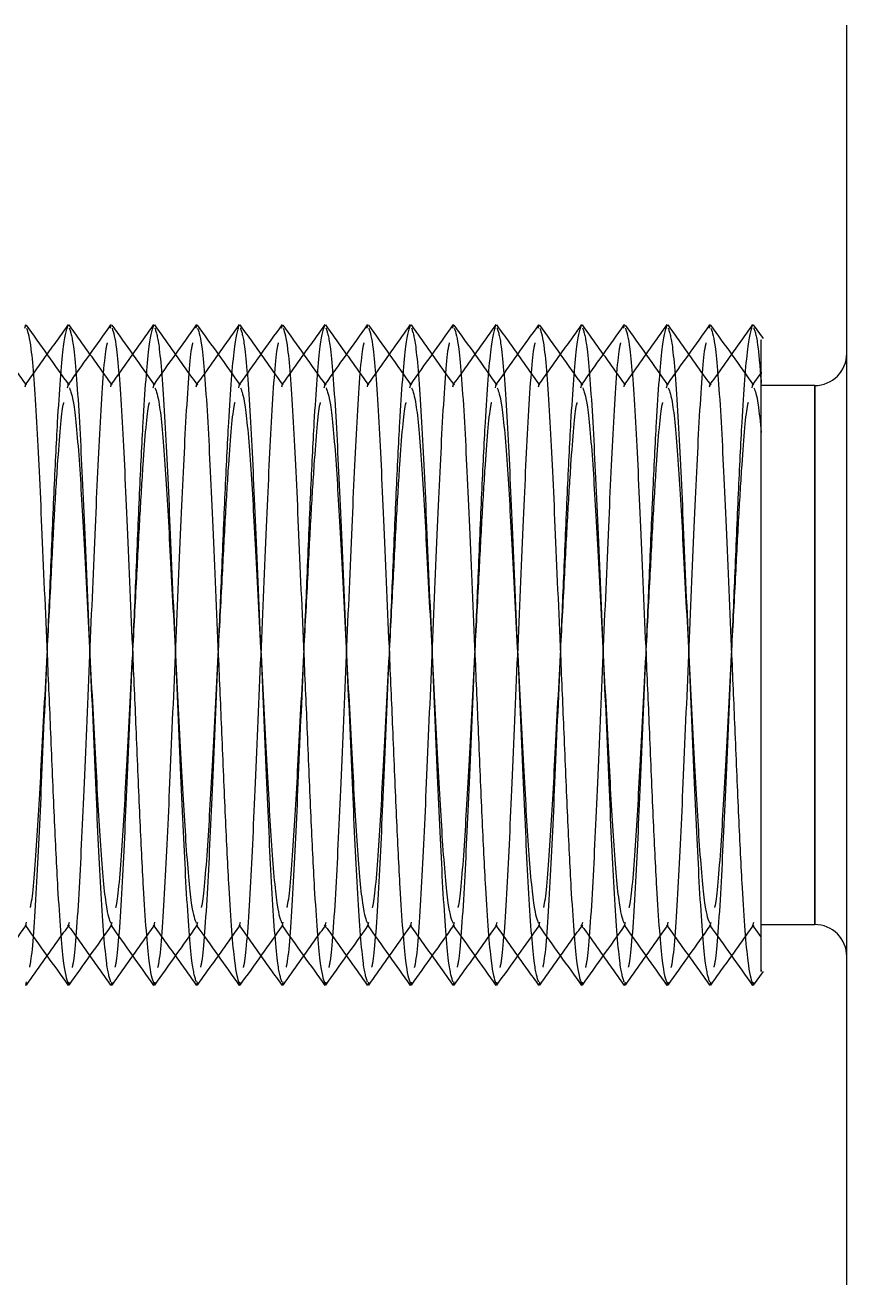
# Model space of a CAD drawing. Header units: metres. Extents: x 0 to 21025, y 0 to 14850.
# Drawn here: x 3004.07 to 3023.28, y 13672.41 to 13701.86 of the extents above; entities that cross this region are included whole.
import ezdxf

# ---------------------------------------------------------------- set-up
doc = ezdxf.new("R2010")
doc.units = ezdxf.units.M
doc.header["$LTSCALE"] = 25
doc.linetypes.add('HIDDEN2', pattern=[4.7625, 3.175, -1.5875])
doc.layers.add('SL4', color=4, linetype='Continuous')
doc.layers.add('ST1', color=7, linetype='HIDDEN2')

msp = doc.modelspace()

# ---------------------------------------------------------------- linework, layer by layer
at = {"layer": 'SL4'}
for p, q in [((3023.281, 13672.411), (3023.281, 13701.856)), ((3004.07, 13694.777), (3004.087, 13694.861)), ((3006.07, 13694.777), (3006.087, 13694.861)), ((3008.07, 13694.777), (3008.087, 13694.861)), ((3010.07, 13694.777), (3010.087, 13694.861)), ((3012.07, 13694.777), (3012.087, 13694.861)), ((3014.07, 13694.777), (3014.087, 13694.861)), ((3016.07, 13694.777), (3016.087, 13694.861)), ((3018.07, 13694.777), (3018.087, 13694.861)), ((3020.07, 13694.777), (3020.087, 13694.861)), ((3021.263, 13693.715), (3021.087, 13693.468)), ((3022.531, 13693.433), (3021.281, 13693.433)), ((3022.531, 13687.133), (3022.531, 13693.433)), ((3022.531, 13680.833), (3022.531, 13687.133)), ((3021.281, 13680.833), (3022.531, 13680.833)), ((3021.103, 13679.417), (3021.33, 13679.736)), ((3005.087, 13679.406), (3005.105, 13679.487)), ((3007.087, 13679.406), (3007.105, 13679.487)), ((3009.087, 13679.406), (3009.105, 13679.487)), ((3011.087, 13679.406), (3011.105, 13679.487)), ((3013.087, 13679.406), (3013.105, 13679.487)), ((3015.087, 13679.406), (3015.105, 13679.487)), ((3017.087, 13679.406), (3017.105, 13679.487)), ((3019.087, 13679.406), (3019.105, 13679.487)), ((3021.087, 13679.406), (3021.105, 13679.487))]:
    msp.add_line(p, q, dxfattribs=at)
for centre, start, end in [((3022.531, 13694.183), 270, 0), ((3022.531, 13680.083), 0, 90)]:
    msp.add_arc(centre, 0.75, start, end, dxfattribs=at)
for points, knots in [([(3005.107, 13693.44), (3004.94, 13693.675), (3004.606, 13694.144), (3004.272, 13694.613), (3004.105, 13694.847)], [0, 0, 0, 0, 0.49997, 1, 1, 1, 1]), ([(3006.071, 13694.849), (3005.904, 13694.614), (3005.576, 13694.154), (3005.248, 13693.694), (3005.087, 13693.468)], [0, 0, 0, 0, 0.510193, 1, 1, 1, 1]), ([(3007.107, 13693.44), (3006.94, 13693.675), (3006.606, 13694.144), (3006.272, 13694.613), (3006.105, 13694.847)], [0, 0, 0, 0, 0.49997, 1, 1, 1, 1]), ([(3008.071, 13694.849), (3007.904, 13694.614), (3007.576, 13694.154), (3007.248, 13693.694), (3007.087, 13693.468)], [0, 0, 0, 0, 0.5101931, 1, 1, 1, 1]), ([(3009.107, 13693.44), (3008.94, 13693.675), (3008.606, 13694.144), (3008.272, 13694.613), (3008.105, 13694.847)], [0, 0, 0, 0, 0.49997, 1, 1, 1, 1]), ([(3010.071, 13694.849), (3009.904, 13694.614), (3009.576, 13694.154), (3009.248, 13693.694), (3009.087, 13693.468)], [0, 0, 0, 0, 0.510193, 1, 1, 1, 1]), ([(3011.107, 13693.44), (3010.94, 13693.675), (3010.606, 13694.144), (3010.272, 13694.613), (3010.105, 13694.847)], [0, 0, 0, 0, 0.49997, 1, 1, 1, 1]), ([(3012.071, 13694.849), (3011.904, 13694.614), (3011.576, 13694.154), (3011.248, 13693.694), (3011.087, 13693.468)], [0, 0, 0, 0, 0.510193, 1, 1, 1, 1]), ([(3013.107, 13693.44), (3012.94, 13693.675), (3012.606, 13694.144), (3012.272, 13694.613), (3012.105, 13694.847)], [0, 0, 0, 0, 0.49997, 1, 1, 1, 1]), ([(3014.071, 13694.849), (3013.904, 13694.614), (3013.576, 13694.154), (3013.248, 13693.694), (3013.087, 13693.468)], [0, 0, 0, 0, 0.510193, 1, 1, 1, 1]), ([(3015.107, 13693.44), (3014.94, 13693.675), (3014.606, 13694.144), (3014.272, 13694.613), (3014.105, 13694.847)], [0, 0, 0, 0, 0.49997, 1, 1, 1, 1]), ([(3016.071, 13694.849), (3015.904, 13694.614), (3015.576, 13694.154), (3015.248, 13693.694), (3015.087, 13693.468)], [0, 0, 0, 0, 0.510193, 1, 1, 1, 1]), ([(3017.107, 13693.44), (3016.94, 13693.675), (3016.606, 13694.144), (3016.272, 13694.613), (3016.105, 13694.847)], [0, 0, 0, 0, 0.49997, 1, 1, 1, 1]), ([(3018.071, 13694.849), (3017.904, 13694.614), (3017.576, 13694.154), (3017.248, 13693.694), (3017.087, 13693.468)], [0, 0, 0, 0, 0.5101931, 1, 1, 1, 1]), ([(3019.107, 13693.44), (3018.94, 13693.675), (3018.606, 13694.144), (3018.272, 13694.613), (3018.105, 13694.847)], [0, 0, 0, 0, 0.49997, 1, 1, 1, 1]), ([(3020.071, 13694.849), (3019.904, 13694.614), (3019.576, 13694.154), (3019.248, 13693.694), (3019.087, 13693.468)], [0, 0, 0, 0, 0.510193, 1, 1, 1, 1]), ([(3021.107, 13693.44), (3020.94, 13693.675), (3020.606, 13694.144), (3020.272, 13694.613), (3020.105, 13694.847)], [0, 0, 0, 0, 0.49997, 1, 1, 1, 1]), ([(3004.106, 13694.772), (3004.14, 13694.67), (3004.215, 13694.444), (3004.344, 13692.722), (3004.457, 13690.173), (3004.57, 13687.535), (3004.671, 13685.209), (3004.75, 13683.314), (3004.844, 13681.374), (3004.963, 13679.792), (3005.04, 13679.565), (3005.076, 13679.458)], [0, 0, 0, 0, 0.108328, 0.239496, 0.365485, 0.495517, 0.57381, 0.663359, 0.752437, 0.883605, 1, 1, 1, 1]), ([(3006.106, 13694.772), (3006.14, 13694.67), (3006.215, 13694.444), (3006.344, 13692.722), (3006.457, 13690.173), (3006.57, 13687.535), (3006.671, 13685.209), (3006.75, 13683.314), (3006.844, 13681.374), (3006.963, 13679.792), (3007.04, 13679.565), (3007.076, 13679.458)], [0, 0, 0, 0, 0.108328, 0.239496, 0.365485, 0.495517, 0.57381, 0.663359, 0.752437, 0.883605, 1, 1, 1, 1]), ([(3008.106, 13694.772), (3008.14, 13694.67), (3008.215, 13694.444), (3008.344, 13692.722), (3008.457, 13690.173), (3008.57, 13687.535), (3008.671, 13685.209), (3008.75, 13683.314), (3008.844, 13681.374), (3008.963, 13679.792), (3009.04, 13679.565), (3009.076, 13679.458)], [0, 0, 0, 0, 0.108328, 0.239496, 0.365485, 0.495517, 0.57381, 0.663359, 0.752437, 0.883605, 1, 1, 1, 1]), ([(3010.106, 13694.772), (3010.14, 13694.67), (3010.215, 13694.444), (3010.344, 13692.722), (3010.457, 13690.173), (3010.57, 13687.535), (3010.671, 13685.209), (3010.75, 13683.314), (3010.844, 13681.374), (3010.963, 13679.792), (3011.04, 13679.565), (3011.076, 13679.458)], [0, 0, 0, 0, 0.1083278, 0.2394956, 0.3654849, 0.4955173, 0.5738097, 0.663359, 0.7524373, 0.8836052, 1, 1, 1, 1]), ([(3012.106, 13694.772), (3012.14, 13694.67), (3012.215, 13694.444), (3012.344, 13692.722), (3012.457, 13690.173), (3012.57, 13687.535), (3012.671, 13685.209), (3012.75, 13683.314), (3012.844, 13681.374), (3012.963, 13679.792), (3013.04, 13679.565), (3013.076, 13679.458)], [0, 0, 0, 0, 0.108328, 0.239496, 0.365485, 0.495517, 0.57381, 0.663359, 0.752437, 0.883605, 1, 1, 1, 1]), ([(3014.106, 13694.772), (3014.14, 13694.67), (3014.215, 13694.444), (3014.344, 13692.722), (3014.457, 13690.173), (3014.57, 13687.535), (3014.671, 13685.209), (3014.75, 13683.314), (3014.844, 13681.374), (3014.963, 13679.792), (3015.04, 13679.565), (3015.076, 13679.458)], [0, 0, 0, 0, 0.108328, 0.239496, 0.365485, 0.495517, 0.57381, 0.663359, 0.752437, 0.883605, 1, 1, 1, 1]), ([(3016.106, 13694.772), (3016.14, 13694.67), (3016.215, 13694.444), (3016.344, 13692.722), (3016.457, 13690.173), (3016.57, 13687.535), (3016.671, 13685.209), (3016.75, 13683.314), (3016.844, 13681.374), (3016.963, 13679.792), (3017.04, 13679.565), (3017.076, 13679.458)], [0, 0, 0, 0, 0.108328, 0.239496, 0.365485, 0.495517, 0.57381, 0.663359, 0.752437, 0.883605, 1, 1, 1, 1]), ([(3018.106, 13694.772), (3018.14, 13694.67), (3018.215, 13694.444), (3018.344, 13692.722), (3018.457, 13690.173), (3018.57, 13687.535), (3018.671, 13685.209), (3018.75, 13683.314), (3018.844, 13681.374), (3018.963, 13679.792), (3019.04, 13679.565), (3019.076, 13679.458)], [0, 0, 0, 0, 0.1083278, 0.2394956, 0.3654849, 0.4955173, 0.5738097, 0.663359, 0.7524373, 0.8836052, 1, 1, 1, 1]), ([(3020.106, 13694.772), (3020.14, 13694.67), (3020.215, 13694.444), (3020.344, 13692.722), (3020.457, 13690.173), (3020.57, 13687.535), (3020.671, 13685.209), (3020.75, 13683.314), (3020.844, 13681.374), (3020.963, 13679.792), (3021.04, 13679.565), (3021.076, 13679.458)], [0, 0, 0, 0, 0.1083278, 0.2394956, 0.3654849, 0.4955173, 0.5738097, 0.663359, 0.7524373, 0.8836052, 1, 1, 1, 1]), ([(3021.281, 13692.331), (3021.281, 13692.681), (3021.281, 13693.418), (3021.281, 13693.823), (3021.281, 13693.715), (3021.281, 13693.702)], [0, 0, 0, 0, 0.445082, 0.936491, 1, 1, 1, 1]), ([(3005.108, 13693.375), (3005.141, 13693.293), (3005.215, 13693.108), (3005.344, 13691.705), (3005.457, 13689.619), (3005.587, 13687.133), (3005.718, 13684.649), (3005.831, 13682.559), (3005.962, 13681.135), (3006.039, 13680.949), (3006.075, 13680.862)], [0, 0, 0, 0, 0.1069717, 0.2387806, 0.3653767, 0.4960425, 0.6267083, 0.7533044, 0.8851133, 1, 1, 1, 1]), ([(3007.108, 13693.375), (3007.141, 13693.293), (3007.215, 13693.108), (3007.344, 13691.705), (3007.457, 13689.619), (3007.587, 13687.133), (3007.718, 13684.649), (3007.831, 13682.559), (3007.962, 13681.135), (3008.039, 13680.949), (3008.075, 13680.862)], [0, 0, 0, 0, 0.106972, 0.238781, 0.365377, 0.496042, 0.626708, 0.753304, 0.885113, 1, 1, 1, 1]), ([(3009.108, 13693.375), (3009.141, 13693.293), (3009.215, 13693.108), (3009.344, 13691.705), (3009.457, 13689.619), (3009.587, 13687.133), (3009.718, 13684.649), (3009.831, 13682.559), (3009.962, 13681.135), (3010.039, 13680.949), (3010.075, 13680.862)], [0, 0, 0, 0, 0.106972, 0.238781, 0.365377, 0.496042, 0.626708, 0.753304, 0.885113, 1, 1, 1, 1]), ([(3011.108, 13693.375), (3011.141, 13693.293), (3011.215, 13693.108), (3011.344, 13691.705), (3011.457, 13689.619), (3011.587, 13687.133), (3011.718, 13684.649), (3011.831, 13682.559), (3011.962, 13681.135), (3012.039, 13680.949), (3012.075, 13680.862)], [0, 0, 0, 0, 0.1069717, 0.2387806, 0.3653767, 0.4960425, 0.6267083, 0.7533044, 0.8851133, 1, 1, 1, 1]), ([(3013.108, 13693.375), (3013.141, 13693.293), (3013.215, 13693.108), (3013.344, 13691.705), (3013.457, 13689.619), (3013.587, 13687.133), (3013.718, 13684.649), (3013.831, 13682.559), (3013.962, 13681.135), (3014.039, 13680.949), (3014.075, 13680.862)], [0, 0, 0, 0, 0.1069717, 0.2387806, 0.3653767, 0.4960425, 0.6267083, 0.7533044, 0.8851133, 1, 1, 1, 1]), ([(3015.108, 13693.375), (3015.141, 13693.293), (3015.215, 13693.108), (3015.344, 13691.705), (3015.457, 13689.619), (3015.587, 13687.133), (3015.718, 13684.649), (3015.831, 13682.559), (3015.962, 13681.135), (3016.039, 13680.949), (3016.075, 13680.862)], [0, 0, 0, 0, 0.106972, 0.238781, 0.365377, 0.496042, 0.626708, 0.753304, 0.885113, 1, 1, 1, 1]), ([(3017.108, 13693.375), (3017.141, 13693.293), (3017.215, 13693.108), (3017.344, 13691.705), (3017.457, 13689.619), (3017.587, 13687.133), (3017.718, 13684.649), (3017.831, 13682.559), (3017.962, 13681.135), (3018.039, 13680.949), (3018.075, 13680.862)], [0, 0, 0, 0, 0.106972, 0.238781, 0.365377, 0.496042, 0.626708, 0.753304, 0.885113, 1, 1, 1, 1]), ([(3019.108, 13693.375), (3019.141, 13693.293), (3019.215, 13693.108), (3019.344, 13691.705), (3019.457, 13689.619), (3019.587, 13687.133), (3019.718, 13684.649), (3019.831, 13682.559), (3019.962, 13681.135), (3020.039, 13680.949), (3020.075, 13680.862)], [0, 0, 0, 0, 0.1069717, 0.2387806, 0.3653767, 0.4960425, 0.6267083, 0.7533044, 0.8851133, 1, 1, 1, 1]), ([(3021.108, 13693.375), (3021.141, 13693.302), (3021.197, 13693.178), (3021.257, 13692.573), (3021.281, 13692.331)], [0, 0, 0, 0, 0.599791, 1, 1, 1, 1]), ([(3021.281, 13679.771), (3021.281, 13679.744), (3021.281, 13679.648), (3021.281, 13680.399), (3021.281, 13681.894), (3021.281, 13683.964), (3021.281, 13686.312), (3021.281, 13688.646), (3021.281, 13690.707), (3021.281, 13691.842), (3021.281, 13692.281), (3021.281, 13692.331)], [0, 0, 0, 0, 0.055599, 0.198404, 0.334138, 0.469787, 0.604191, 0.731101, 0.857904, 0.983875, 1, 1, 1, 1]), ([(3003.103, 13679.417), (3003.27, 13679.652), (3003.599, 13680.113), (3003.927, 13680.573), (3004.088, 13680.799)], [0, 0, 0, 0, 0.509687, 1, 1, 1, 1]), ([(3004.075, 13680.818), (3004.242, 13680.583), (3004.576, 13680.114), (3004.91, 13679.645), (3005.077, 13679.41)], [0, 0, 0, 0, 0.499965, 1, 1, 1, 1]), ([(3005.103, 13679.417), (3005.27, 13679.652), (3005.599, 13680.113), (3005.927, 13680.573), (3006.088, 13680.799)], [0, 0, 0, 0, 0.509687, 1, 1, 1, 1]), ([(3006.075, 13680.818), (3006.242, 13680.583), (3006.576, 13680.114), (3006.91, 13679.645), (3007.077, 13679.41)], [0, 0, 0, 0, 0.499965, 1, 1, 1, 1]), ([(3007.103, 13679.417), (3007.27, 13679.652), (3007.599, 13680.113), (3007.927, 13680.573), (3008.088, 13680.799)], [0, 0, 0, 0, 0.5096866, 1, 1, 1, 1]), ([(3008.075, 13680.818), (3008.242, 13680.583), (3008.576, 13680.114), (3008.91, 13679.645), (3009.077, 13679.41)], [0, 0, 0, 0, 0.499965, 1, 1, 1, 1]), ([(3009.103, 13679.417), (3009.27, 13679.652), (3009.599, 13680.113), (3009.927, 13680.573), (3010.088, 13680.799)], [0, 0, 0, 0, 0.5096866, 1, 1, 1, 1]), ([(3010.075, 13680.818), (3010.242, 13680.583), (3010.576, 13680.114), (3010.91, 13679.645), (3011.077, 13679.41)], [0, 0, 0, 0, 0.4999648, 1, 1, 1, 1]), ([(3011.103, 13679.417), (3011.27, 13679.652), (3011.599, 13680.113), (3011.927, 13680.573), (3012.088, 13680.799)], [0, 0, 0, 0, 0.509687, 1, 1, 1, 1]), ([(3012.075, 13680.818), (3012.242, 13680.583), (3012.576, 13680.114), (3012.91, 13679.645), (3013.077, 13679.41)], [0, 0, 0, 0, 0.499965, 1, 1, 1, 1]), ([(3013.103, 13679.417), (3013.27, 13679.652), (3013.599, 13680.113), (3013.927, 13680.573), (3014.088, 13680.799)], [0, 0, 0, 0, 0.509687, 1, 1, 1, 1]), ([(3014.075, 13680.818), (3014.242, 13680.583), (3014.576, 13680.114), (3014.91, 13679.645), (3015.077, 13679.41)], [0, 0, 0, 0, 0.499965, 1, 1, 1, 1]), ([(3015.103, 13679.417), (3015.27, 13679.652), (3015.599, 13680.113), (3015.927, 13680.573), (3016.088, 13680.799)], [0, 0, 0, 0, 0.509687, 1, 1, 1, 1]), ([(3016.075, 13680.818), (3016.242, 13680.583), (3016.576, 13680.114), (3016.91, 13679.645), (3017.077, 13679.41)], [0, 0, 0, 0, 0.499965, 1, 1, 1, 1]), ([(3017.103, 13679.417), (3017.27, 13679.652), (3017.599, 13680.113), (3017.927, 13680.573), (3018.088, 13680.799)], [0, 0, 0, 0, 0.509687, 1, 1, 1, 1]), ([(3018.075, 13680.818), (3018.242, 13680.583), (3018.576, 13680.114), (3018.91, 13679.645), (3019.077, 13679.41)], [0, 0, 0, 0, 0.499965, 1, 1, 1, 1]), ([(3019.103, 13679.417), (3019.27, 13679.652), (3019.599, 13680.113), (3019.927, 13680.573), (3020.088, 13680.799)], [0, 0, 0, 0, 0.5096866, 1, 1, 1, 1]), ([(3020.075, 13680.818), (3020.242, 13680.583), (3020.576, 13680.114), (3020.91, 13679.645), (3021.077, 13679.41)], [0, 0, 0, 0, 0.499965, 1, 1, 1, 1])]:
    msp.add_open_spline(points, degree=3, knots=knots, dxfattribs=at)
at = {"layer": 'ST1'}
for p, q in [((3021.33, 13694.53), (3021.103, 13694.849)), ((3004.075, 13693.405), (3004.087, 13693.455)), ((3005.087, 13693.468), (3005.067, 13693.44)), ((3005.067, 13693.375), (3005.087, 13693.455)), ((3006.075, 13693.405), (3006.087, 13693.455)), ((3007.087, 13693.468), (3007.067, 13693.44)), ((3007.067, 13693.375), (3007.087, 13693.455)), ((3008.075, 13693.405), (3008.087, 13693.455)), ((3009.087, 13693.468), (3009.067, 13693.44)), ((3009.067, 13693.375), (3009.087, 13693.455)), ((3010.075, 13693.405), (3010.087, 13693.455)), ((3011.087, 13693.468), (3011.067, 13693.44)), ((3011.067, 13693.375), (3011.087, 13693.455)), ((3012.075, 13693.405), (3012.087, 13693.455)), ((3013.087, 13693.468), (3013.067, 13693.44)), ((3013.067, 13693.375), (3013.087, 13693.455)), ((3014.075, 13693.405), (3014.087, 13693.455)), ((3015.087, 13693.468), (3015.067, 13693.44)), ((3015.067, 13693.375), (3015.087, 13693.455)), ((3016.075, 13693.405), (3016.087, 13693.455)), ((3017.087, 13693.468), (3017.067, 13693.44)), ((3017.067, 13693.375), (3017.087, 13693.455)), ((3018.075, 13693.405), (3018.087, 13693.455)), ((3019.087, 13693.468), (3019.067, 13693.44)), ((3019.067, 13693.375), (3019.087, 13693.455)), ((3020.075, 13693.405), (3020.087, 13693.455)), ((3021.087, 13693.468), (3021.067, 13693.44)), ((3021.067, 13693.375), (3021.087, 13693.455)), ((3022.531, 13693.433), (3022.531, 13680.833)), ((3022.531, 13693.387), (3022.531, 13680.879)), ((3004.087, 13680.812), (3004.108, 13680.89)), ((3004.088, 13680.799), (3004.107, 13680.826)), ((3005.087, 13680.812), (3005.108, 13680.891)), ((3006.087, 13680.812), (3006.108, 13680.89)), ((3006.088, 13680.799), (3006.107, 13680.826)), ((3007.087, 13680.812), (3007.108, 13680.891)), ((3008.087, 13680.812), (3008.108, 13680.89)), ((3008.088, 13680.799), (3008.107, 13680.826)), ((3009.087, 13680.812), (3009.108, 13680.891)), ((3010.087, 13680.812), (3010.108, 13680.89)), ((3010.088, 13680.799), (3010.107, 13680.826)), ((3011.087, 13680.812), (3011.108, 13680.891)), ((3012.087, 13680.812), (3012.108, 13680.89)), ((3012.088, 13680.799), (3012.107, 13680.826)), ((3013.087, 13680.812), (3013.108, 13680.891)), ((3014.087, 13680.812), (3014.108, 13680.89)), ((3014.088, 13680.799), (3014.107, 13680.826)), ((3015.087, 13680.812), (3015.108, 13680.891)), ((3016.087, 13680.812), (3016.108, 13680.89)), ((3016.088, 13680.799), (3016.107, 13680.826)), ((3017.087, 13680.812), (3017.108, 13680.891)), ((3018.087, 13680.812), (3018.108, 13680.89)), ((3018.088, 13680.799), (3018.107, 13680.826)), ((3019.087, 13680.812), (3019.108, 13680.891)), ((3020.087, 13680.812), (3020.108, 13680.89)), ((3020.088, 13680.799), (3020.107, 13680.826)), ((3021.067, 13680.826), (3021.263, 13680.551)), ((3021.087, 13680.812), (3021.108, 13680.891)), ((3004.087, 13679.406), (3004.106, 13679.494)), ((3006.087, 13679.406), (3006.106, 13679.494)), ((3008.087, 13679.406), (3008.106, 13679.494)), ((3010.087, 13679.406), (3010.106, 13679.494)), ((3012.087, 13679.406), (3012.106, 13679.494)), ((3014.087, 13679.406), (3014.106, 13679.494)), ((3016.087, 13679.406), (3016.106, 13679.494)), ((3018.087, 13679.406), (3018.106, 13679.494)), ((3020.087, 13679.406), (3020.106, 13679.494))]:
    msp.add_line(p, q, dxfattribs=at)
for points, knots in [([(3004.107, 13693.441), (3003.94, 13693.675), (3003.605, 13694.145), (3003.27, 13694.615), (3003.103, 13694.849)], [0, 0, 0, 0, 0.499937, 1, 1, 1, 1]), ([(3005.077, 13694.856), (3004.91, 13694.622), (3004.576, 13694.152), (3004.242, 13693.683), (3004.075, 13693.449)], [0, 0, 0, 0, 0.500035, 1, 1, 1, 1]), ([(3004.178, 13679.837), (3004.189, 13679.878), (3004.24, 13680.083), (3004.345, 13681.58), (3004.457, 13684.084), (3004.57, 13686.733), (3004.671, 13689.057), (3004.75, 13690.952), (3004.844, 13692.894), (3004.967, 13694.515), (3005.048, 13694.747), (3005.087, 13694.861)], [0, 0, 0, 0, 0.035067, 0.175217, 0.309833, 0.448769, 0.532422, 0.628103, 0.72328, 0.863429, 1, 1, 1, 1]), ([(3006.107, 13693.441), (3005.94, 13693.675), (3005.605, 13694.145), (3005.27, 13694.615), (3005.103, 13694.849)], [0, 0, 0, 0, 0.499937, 1, 1, 1, 1]), ([(3007.077, 13694.856), (3006.91, 13694.622), (3006.576, 13694.152), (3006.242, 13693.683), (3006.075, 13693.449)], [0, 0, 0, 0, 0.500035, 1, 1, 1, 1]), ([(3006.178, 13679.837), (3006.189, 13679.878), (3006.24, 13680.083), (3006.345, 13681.58), (3006.457, 13684.084), (3006.57, 13686.733), (3006.671, 13689.057), (3006.75, 13690.952), (3006.844, 13692.894), (3006.967, 13694.515), (3007.048, 13694.747), (3007.087, 13694.861)], [0, 0, 0, 0, 0.035067, 0.175217, 0.309833, 0.448769, 0.532422, 0.628103, 0.72328, 0.863429, 1, 1, 1, 1]), ([(3008.107, 13693.441), (3007.94, 13693.675), (3007.605, 13694.145), (3007.27, 13694.615), (3007.103, 13694.849)], [0, 0, 0, 0, 0.499937, 1, 1, 1, 1]), ([(3009.077, 13694.856), (3008.91, 13694.622), (3008.576, 13694.152), (3008.242, 13693.683), (3008.075, 13693.449)], [0, 0, 0, 0, 0.500035, 1, 1, 1, 1]), ([(3008.178, 13679.837), (3008.189, 13679.878), (3008.24, 13680.083), (3008.345, 13681.58), (3008.457, 13684.084), (3008.57, 13686.733), (3008.671, 13689.057), (3008.75, 13690.952), (3008.844, 13692.894), (3008.967, 13694.515), (3009.048, 13694.747), (3009.087, 13694.861)], [0, 0, 0, 0, 0.035067, 0.175217, 0.309833, 0.448769, 0.532422, 0.628103, 0.72328, 0.863429, 1, 1, 1, 1]), ([(3010.107, 13693.441), (3009.94, 13693.675), (3009.605, 13694.145), (3009.27, 13694.615), (3009.103, 13694.849)], [0, 0, 0, 0, 0.499937, 1, 1, 1, 1]), ([(3011.077, 13694.856), (3010.91, 13694.622), (3010.576, 13694.152), (3010.242, 13693.683), (3010.075, 13693.449)], [0, 0, 0, 0, 0.500035, 1, 1, 1, 1]), ([(3010.178, 13679.837), (3010.189, 13679.878), (3010.24, 13680.083), (3010.345, 13681.58), (3010.457, 13684.084), (3010.57, 13686.733), (3010.671, 13689.057), (3010.75, 13690.952), (3010.844, 13692.894), (3010.967, 13694.515), (3011.048, 13694.747), (3011.087, 13694.861)], [0, 0, 0, 0, 0.035067, 0.175217, 0.309833, 0.448769, 0.532422, 0.628103, 0.72328, 0.863429, 1, 1, 1, 1]), ([(3012.107, 13693.441), (3011.94, 13693.675), (3011.605, 13694.145), (3011.27, 13694.615), (3011.103, 13694.849)], [0, 0, 0, 0, 0.4999369, 1, 1, 1, 1]), ([(3013.077, 13694.856), (3012.91, 13694.622), (3012.576, 13694.152), (3012.242, 13693.683), (3012.075, 13693.449)], [0, 0, 0, 0, 0.500035, 1, 1, 1, 1]), ([(3012.178, 13679.837), (3012.189, 13679.878), (3012.24, 13680.083), (3012.345, 13681.58), (3012.457, 13684.084), (3012.57, 13686.733), (3012.671, 13689.057), (3012.75, 13690.952), (3012.844, 13692.894), (3012.967, 13694.515), (3013.048, 13694.747), (3013.087, 13694.861)], [0, 0, 0, 0, 0.035067, 0.175217, 0.309833, 0.448769, 0.532422, 0.628103, 0.72328, 0.863429, 1, 1, 1, 1]), ([(3014.107, 13693.441), (3013.94, 13693.675), (3013.605, 13694.145), (3013.27, 13694.615), (3013.103, 13694.849)], [0, 0, 0, 0, 0.4999369, 1, 1, 1, 1]), ([(3015.077, 13694.856), (3014.91, 13694.622), (3014.576, 13694.152), (3014.242, 13693.683), (3014.075, 13693.449)], [0, 0, 0, 0, 0.500035, 1, 1, 1, 1]), ([(3014.178, 13679.837), (3014.189, 13679.878), (3014.24, 13680.083), (3014.345, 13681.58), (3014.457, 13684.084), (3014.57, 13686.733), (3014.671, 13689.057), (3014.75, 13690.952), (3014.844, 13692.894), (3014.967, 13694.515), (3015.048, 13694.747), (3015.087, 13694.861)], [0, 0, 0, 0, 0.035067, 0.175217, 0.309833, 0.448769, 0.532422, 0.628103, 0.72328, 0.863429, 1, 1, 1, 1]), ([(3016.107, 13693.441), (3015.94, 13693.675), (3015.605, 13694.145), (3015.27, 13694.615), (3015.103, 13694.849)], [0, 0, 0, 0, 0.499937, 1, 1, 1, 1]), ([(3017.077, 13694.856), (3016.91, 13694.622), (3016.576, 13694.152), (3016.242, 13693.683), (3016.075, 13693.449)], [0, 0, 0, 0, 0.500035, 1, 1, 1, 1]), ([(3016.178, 13679.837), (3016.189, 13679.878), (3016.24, 13680.083), (3016.345, 13681.58), (3016.457, 13684.084), (3016.57, 13686.733), (3016.671, 13689.057), (3016.75, 13690.952), (3016.844, 13692.894), (3016.967, 13694.515), (3017.048, 13694.747), (3017.087, 13694.861)], [0, 0, 0, 0, 0.035067, 0.175217, 0.309833, 0.448769, 0.532422, 0.628103, 0.72328, 0.863429, 1, 1, 1, 1]), ([(3018.107, 13693.441), (3017.94, 13693.675), (3017.605, 13694.145), (3017.27, 13694.615), (3017.103, 13694.849)], [0, 0, 0, 0, 0.499937, 1, 1, 1, 1]), ([(3019.077, 13694.856), (3018.91, 13694.622), (3018.576, 13694.152), (3018.242, 13693.683), (3018.075, 13693.449)], [0, 0, 0, 0, 0.500035, 1, 1, 1, 1]), ([(3018.178, 13679.837), (3018.189, 13679.878), (3018.24, 13680.083), (3018.345, 13681.58), (3018.457, 13684.084), (3018.57, 13686.733), (3018.671, 13689.057), (3018.75, 13690.952), (3018.844, 13692.894), (3018.967, 13694.515), (3019.048, 13694.747), (3019.087, 13694.861)], [0, 0, 0, 0, 0.035067, 0.175217, 0.309833, 0.448769, 0.532422, 0.628103, 0.72328, 0.863429, 1, 1, 1, 1]), ([(3020.107, 13693.441), (3019.94, 13693.675), (3019.605, 13694.145), (3019.27, 13694.615), (3019.103, 13694.849)], [0, 0, 0, 0, 0.499937, 1, 1, 1, 1]), ([(3021.077, 13694.856), (3020.91, 13694.622), (3020.576, 13694.152), (3020.242, 13693.683), (3020.075, 13693.449)], [0, 0, 0, 0, 0.500035, 1, 1, 1, 1]), ([(3020.178, 13679.837), (3020.189, 13679.878), (3020.24, 13680.083), (3020.345, 13681.58), (3020.457, 13684.084), (3020.57, 13686.733), (3020.671, 13689.057), (3020.75, 13690.952), (3020.844, 13692.894), (3020.967, 13694.515), (3021.048, 13694.747), (3021.087, 13694.861)], [0, 0, 0, 0, 0.035067, 0.175217, 0.309833, 0.448769, 0.532422, 0.628103, 0.72328, 0.863429, 1, 1, 1, 1]), ([(3005.105, 13694.779), (3005.139, 13694.676), (3005.214, 13694.449), (3005.344, 13692.723), (3005.457, 13690.171), (3005.587, 13687.133), (3005.718, 13684.095), (3005.831, 13681.544), (3005.96, 13679.819), (3006.036, 13679.593), (3006.07, 13679.49)], [0, 0, 0, 0, 0.110571, 0.242596, 0.369408, 0.50029, 0.631172, 0.757984, 0.890008, 1, 1, 1, 1]), ([(3007.105, 13694.779), (3007.139, 13694.676), (3007.214, 13694.449), (3007.344, 13692.723), (3007.457, 13690.171), (3007.587, 13687.133), (3007.718, 13684.095), (3007.831, 13681.544), (3007.96, 13679.819), (3008.036, 13679.593), (3008.07, 13679.49)], [0, 0, 0, 0, 0.110571, 0.242596, 0.369408, 0.50029, 0.631172, 0.757984, 0.890008, 1, 1, 1, 1]), ([(3009.105, 13694.779), (3009.139, 13694.676), (3009.214, 13694.449), (3009.344, 13692.723), (3009.457, 13690.171), (3009.587, 13687.133), (3009.718, 13684.095), (3009.831, 13681.544), (3009.96, 13679.819), (3010.036, 13679.593), (3010.07, 13679.49)], [0, 0, 0, 0, 0.110571, 0.242596, 0.369408, 0.50029, 0.631172, 0.757984, 0.890008, 1, 1, 1, 1]), ([(3011.105, 13694.779), (3011.139, 13694.676), (3011.214, 13694.449), (3011.344, 13692.723), (3011.457, 13690.171), (3011.587, 13687.133), (3011.718, 13684.095), (3011.831, 13681.544), (3011.96, 13679.819), (3012.036, 13679.593), (3012.07, 13679.49)], [0, 0, 0, 0, 0.110571, 0.242596, 0.369408, 0.50029, 0.631172, 0.757984, 0.890008, 1, 1, 1, 1]), ([(3013.105, 13694.779), (3013.139, 13694.676), (3013.214, 13694.449), (3013.344, 13692.723), (3013.457, 13690.171), (3013.587, 13687.133), (3013.718, 13684.095), (3013.831, 13681.544), (3013.96, 13679.819), (3014.036, 13679.593), (3014.07, 13679.49)], [0, 0, 0, 0, 0.110571, 0.242596, 0.369408, 0.50029, 0.631172, 0.757984, 0.890008, 1, 1, 1, 1]), ([(3015.105, 13694.779), (3015.139, 13694.676), (3015.214, 13694.449), (3015.344, 13692.723), (3015.457, 13690.171), (3015.587, 13687.133), (3015.718, 13684.095), (3015.831, 13681.544), (3015.96, 13679.819), (3016.036, 13679.593), (3016.07, 13679.49)], [0, 0, 0, 0, 0.110571, 0.242596, 0.369408, 0.50029, 0.631172, 0.757984, 0.890008, 1, 1, 1, 1]), ([(3017.105, 13694.779), (3017.139, 13694.676), (3017.214, 13694.449), (3017.344, 13692.723), (3017.457, 13690.171), (3017.587, 13687.133), (3017.718, 13684.095), (3017.831, 13681.544), (3017.96, 13679.819), (3018.036, 13679.593), (3018.07, 13679.49)], [0, 0, 0, 0, 0.110571, 0.242596, 0.369408, 0.50029, 0.631172, 0.757984, 0.890008, 1, 1, 1, 1]), ([(3019.105, 13694.779), (3019.139, 13694.676), (3019.214, 13694.449), (3019.344, 13692.723), (3019.457, 13690.171), (3019.587, 13687.133), (3019.718, 13684.095), (3019.831, 13681.544), (3019.96, 13679.819), (3020.036, 13679.593), (3020.07, 13679.49)], [0, 0, 0, 0, 0.110571, 0.242596, 0.369408, 0.50029, 0.631172, 0.757984, 0.890008, 1, 1, 1, 1]), ([(3021.105, 13694.779), (3021.139, 13694.687), (3021.196, 13694.535), (3021.257, 13693.782), (3021.281, 13693.487)], [0, 0, 0, 0, 0.60732, 1, 1, 1, 1]), ([(3021.281, 13693.487), (3021.281, 13693.89), (3021.281, 13694.542), (3021.281, 13694.508), (3021.281, 13694.495)], [0, 0, 0, 0, 0.619086, 1, 1, 1, 1]), ([(3005.177, 13679.83), (3005.188, 13679.873), (3005.24, 13680.078), (3005.345, 13681.579), (3005.457, 13684.087), (3005.587, 13687.133), (3005.718, 13690.18), (3005.83, 13692.688), (3005.935, 13694.187), (3005.987, 13694.392), (3005.997, 13694.434)], [0, 0, 0, 0, 0.040767, 0.196457, 0.346, 0.500342, 0.654684, 0.804227, 0.959916, 1, 1, 1, 1]), ([(3007.177, 13679.83), (3007.188, 13679.873), (3007.24, 13680.078), (3007.345, 13681.579), (3007.457, 13684.087), (3007.587, 13687.133), (3007.718, 13690.18), (3007.83, 13692.688), (3007.935, 13694.187), (3007.987, 13694.392), (3007.997, 13694.434)], [0, 0, 0, 0, 0.040767, 0.196457, 0.346, 0.500342, 0.654684, 0.804227, 0.959916, 1, 1, 1, 1]), ([(3009.177, 13679.83), (3009.188, 13679.873), (3009.24, 13680.078), (3009.345, 13681.579), (3009.457, 13684.087), (3009.587, 13687.133), (3009.718, 13690.18), (3009.83, 13692.688), (3009.935, 13694.187), (3009.987, 13694.392), (3009.997, 13694.434)], [0, 0, 0, 0, 0.040767, 0.196457, 0.346, 0.500342, 0.654684, 0.804227, 0.959916, 1, 1, 1, 1]), ([(3011.177, 13679.83), (3011.188, 13679.873), (3011.24, 13680.078), (3011.345, 13681.579), (3011.457, 13684.087), (3011.587, 13687.133), (3011.718, 13690.18), (3011.83, 13692.688), (3011.935, 13694.187), (3011.987, 13694.392), (3011.997, 13694.434)], [0, 0, 0, 0, 0.040767, 0.196457, 0.346, 0.500342, 0.654684, 0.804227, 0.959916, 1, 1, 1, 1]), ([(3013.177, 13679.83), (3013.188, 13679.873), (3013.24, 13680.078), (3013.345, 13681.579), (3013.457, 13684.087), (3013.587, 13687.133), (3013.718, 13690.18), (3013.83, 13692.688), (3013.935, 13694.187), (3013.987, 13694.392), (3013.997, 13694.434)], [0, 0, 0, 0, 0.040767, 0.196457, 0.346, 0.500342, 0.654684, 0.804227, 0.959916, 1, 1, 1, 1]), ([(3015.177, 13679.83), (3015.188, 13679.873), (3015.24, 13680.078), (3015.345, 13681.579), (3015.457, 13684.087), (3015.587, 13687.133), (3015.718, 13690.18), (3015.83, 13692.688), (3015.935, 13694.187), (3015.987, 13694.392), (3015.997, 13694.434)], [0, 0, 0, 0, 0.040767, 0.196457, 0.346, 0.500342, 0.654684, 0.804227, 0.959916, 1, 1, 1, 1]), ([(3017.177, 13679.83), (3017.188, 13679.873), (3017.24, 13680.078), (3017.345, 13681.579), (3017.457, 13684.087), (3017.587, 13687.133), (3017.718, 13690.18), (3017.83, 13692.688), (3017.935, 13694.187), (3017.987, 13694.392), (3017.997, 13694.434)], [0, 0, 0, 0, 0.040767, 0.196457, 0.346, 0.500342, 0.654684, 0.804227, 0.959916, 1, 1, 1, 1]), ([(3019.177, 13679.83), (3019.188, 13679.873), (3019.24, 13680.078), (3019.345, 13681.579), (3019.457, 13684.087), (3019.587, 13687.133), (3019.718, 13690.18), (3019.83, 13692.688), (3019.935, 13694.187), (3019.987, 13694.392), (3019.997, 13694.434)], [0, 0, 0, 0, 0.040767, 0.196457, 0.346, 0.500342, 0.654684, 0.804227, 0.959916, 1, 1, 1, 1]), ([(3004.195, 13681.229), (3004.2, 13681.246), (3004.246, 13681.411), (3004.345, 13682.602), (3004.457, 13684.636), (3004.575, 13686.914), (3004.679, 13688.864), (3004.757, 13690.394), (3004.847, 13691.846), (3004.928, 13692.855), (3004.975, 13693.019), (3004.98, 13693.036)], [0, 0, 0, 0, 0.0191483, 0.1819613, 0.3383353, 0.4997364, 0.6175161, 0.7178528, 0.8186194, 0.9814324, 1, 1, 1, 1]), ([(3006.195, 13681.229), (3006.2, 13681.246), (3006.246, 13681.411), (3006.345, 13682.602), (3006.457, 13684.636), (3006.575, 13686.914), (3006.679, 13688.864), (3006.757, 13690.394), (3006.847, 13691.846), (3006.928, 13692.855), (3006.975, 13693.019), (3006.98, 13693.036)], [0, 0, 0, 0, 0.0191483, 0.1819613, 0.3383353, 0.4997364, 0.6175161, 0.7178528, 0.8186194, 0.9814324, 1, 1, 1, 1]), ([(3008.195, 13681.229), (3008.2, 13681.246), (3008.246, 13681.411), (3008.345, 13682.602), (3008.457, 13684.636), (3008.575, 13686.914), (3008.679, 13688.864), (3008.757, 13690.394), (3008.847, 13691.846), (3008.928, 13692.855), (3008.975, 13693.019), (3008.98, 13693.036)], [0, 0, 0, 0, 0.0191483, 0.1819613, 0.3383353, 0.4997364, 0.6175161, 0.7178528, 0.8186194, 0.9814324, 1, 1, 1, 1]), ([(3010.195, 13681.229), (3010.2, 13681.246), (3010.246, 13681.411), (3010.345, 13682.602), (3010.457, 13684.636), (3010.575, 13686.914), (3010.679, 13688.864), (3010.757, 13690.394), (3010.847, 13691.846), (3010.928, 13692.855), (3010.975, 13693.019), (3010.98, 13693.036)], [0, 0, 0, 0, 0.0191483, 0.1819613, 0.3383353, 0.4997364, 0.6175161, 0.7178528, 0.8186194, 0.9814324, 1, 1, 1, 1]), ([(3012.195, 13681.229), (3012.2, 13681.246), (3012.246, 13681.411), (3012.345, 13682.602), (3012.457, 13684.636), (3012.575, 13686.914), (3012.679, 13688.864), (3012.757, 13690.394), (3012.847, 13691.846), (3012.928, 13692.855), (3012.975, 13693.019), (3012.98, 13693.036)], [0, 0, 0, 0, 0.019148, 0.181961, 0.338335, 0.499736, 0.617516, 0.717853, 0.818619, 0.981432, 1, 1, 1, 1]), ([(3014.195, 13681.229), (3014.2, 13681.246), (3014.246, 13681.411), (3014.345, 13682.602), (3014.457, 13684.636), (3014.575, 13686.914), (3014.679, 13688.864), (3014.757, 13690.394), (3014.847, 13691.846), (3014.928, 13692.855), (3014.975, 13693.019), (3014.98, 13693.036)], [0, 0, 0, 0, 0.019148, 0.181961, 0.338335, 0.499736, 0.617516, 0.717853, 0.818619, 0.981432, 1, 1, 1, 1]), ([(3016.195, 13681.229), (3016.2, 13681.246), (3016.246, 13681.411), (3016.345, 13682.602), (3016.457, 13684.636), (3016.575, 13686.914), (3016.679, 13688.864), (3016.757, 13690.394), (3016.847, 13691.846), (3016.928, 13692.855), (3016.975, 13693.019), (3016.98, 13693.036)], [0, 0, 0, 0, 0.019148, 0.181961, 0.338335, 0.499736, 0.617516, 0.717853, 0.818619, 0.981432, 1, 1, 1, 1]), ([(3018.195, 13681.229), (3018.2, 13681.246), (3018.246, 13681.411), (3018.345, 13682.602), (3018.457, 13684.636), (3018.575, 13686.914), (3018.679, 13688.864), (3018.757, 13690.394), (3018.847, 13691.846), (3018.928, 13692.855), (3018.975, 13693.019), (3018.98, 13693.036)], [0, 0, 0, 0, 0.0191483, 0.1819613, 0.3383353, 0.4997364, 0.6175161, 0.7178528, 0.8186194, 0.9814324, 1, 1, 1, 1]), ([(3020.195, 13681.229), (3020.2, 13681.246), (3020.246, 13681.411), (3020.345, 13682.602), (3020.457, 13684.636), (3020.575, 13686.914), (3020.679, 13688.864), (3020.757, 13690.394), (3020.847, 13691.846), (3020.928, 13692.855), (3020.975, 13693.019), (3020.98, 13693.036)], [0, 0, 0, 0, 0.019148, 0.181961, 0.338335, 0.499736, 0.617516, 0.717853, 0.818619, 0.981432, 1, 1, 1, 1]), ([(3004.105, 13679.419), (3004.272, 13679.654), (3004.606, 13680.123), (3004.94, 13680.592), (3005.107, 13680.826)], [0, 0, 0, 0, 0.50003, 1, 1, 1, 1]), ([(3005.067, 13680.826), (3005.235, 13680.592), (3005.569, 13680.122), (3005.904, 13679.653), (3006.071, 13679.418)], [0, 0, 0, 0, 0.49994, 1, 1, 1, 1]), ([(3006.105, 13679.419), (3006.272, 13679.654), (3006.606, 13680.123), (3006.94, 13680.592), (3007.107, 13680.826)], [0, 0, 0, 0, 0.50003, 1, 1, 1, 1]), ([(3007.067, 13680.826), (3007.235, 13680.592), (3007.569, 13680.122), (3007.904, 13679.653), (3008.071, 13679.418)], [0, 0, 0, 0, 0.49994, 1, 1, 1, 1]), ([(3008.105, 13679.419), (3008.272, 13679.654), (3008.606, 13680.123), (3008.94, 13680.592), (3009.107, 13680.826)], [0, 0, 0, 0, 0.50003, 1, 1, 1, 1]), ([(3009.067, 13680.826), (3009.235, 13680.592), (3009.569, 13680.122), (3009.904, 13679.653), (3010.071, 13679.418)], [0, 0, 0, 0, 0.49994, 1, 1, 1, 1]), ([(3010.105, 13679.419), (3010.272, 13679.654), (3010.606, 13680.123), (3010.94, 13680.592), (3011.107, 13680.826)], [0, 0, 0, 0, 0.50003, 1, 1, 1, 1]), ([(3011.067, 13680.826), (3011.235, 13680.592), (3011.569, 13680.122), (3011.904, 13679.653), (3012.071, 13679.418)], [0, 0, 0, 0, 0.49994, 1, 1, 1, 1]), ([(3012.105, 13679.419), (3012.272, 13679.654), (3012.606, 13680.123), (3012.94, 13680.592), (3013.107, 13680.826)], [0, 0, 0, 0, 0.50003, 1, 1, 1, 1]), ([(3013.067, 13680.826), (3013.235, 13680.592), (3013.569, 13680.122), (3013.904, 13679.653), (3014.071, 13679.418)], [0, 0, 0, 0, 0.49994, 1, 1, 1, 1]), ([(3014.105, 13679.419), (3014.272, 13679.654), (3014.606, 13680.123), (3014.94, 13680.592), (3015.107, 13680.826)], [0, 0, 0, 0, 0.50003, 1, 1, 1, 1]), ([(3015.067, 13680.826), (3015.235, 13680.592), (3015.569, 13680.122), (3015.904, 13679.653), (3016.071, 13679.418)], [0, 0, 0, 0, 0.49994, 1, 1, 1, 1]), ([(3016.105, 13679.419), (3016.272, 13679.654), (3016.606, 13680.123), (3016.94, 13680.592), (3017.107, 13680.826)], [0, 0, 0, 0, 0.50003, 1, 1, 1, 1]), ([(3017.067, 13680.826), (3017.235, 13680.592), (3017.569, 13680.122), (3017.904, 13679.653), (3018.071, 13679.418)], [0, 0, 0, 0, 0.49994, 1, 1, 1, 1]), ([(3018.105, 13679.419), (3018.272, 13679.654), (3018.606, 13680.123), (3018.94, 13680.592), (3019.107, 13680.826)], [0, 0, 0, 0, 0.50003, 1, 1, 1, 1]), ([(3019.067, 13680.826), (3019.235, 13680.592), (3019.569, 13680.122), (3019.904, 13679.653), (3020.071, 13679.418)], [0, 0, 0, 0, 0.49994, 1, 1, 1, 1]), ([(3020.105, 13679.419), (3020.272, 13679.654), (3020.606, 13680.123), (3020.94, 13680.592), (3021.107, 13680.826)], [0, 0, 0, 0, 0.50003, 1, 1, 1, 1])]:
    msp.add_open_spline(points, degree=3, knots=knots, dxfattribs=at)

doc.saveas('drawing.dxf')
